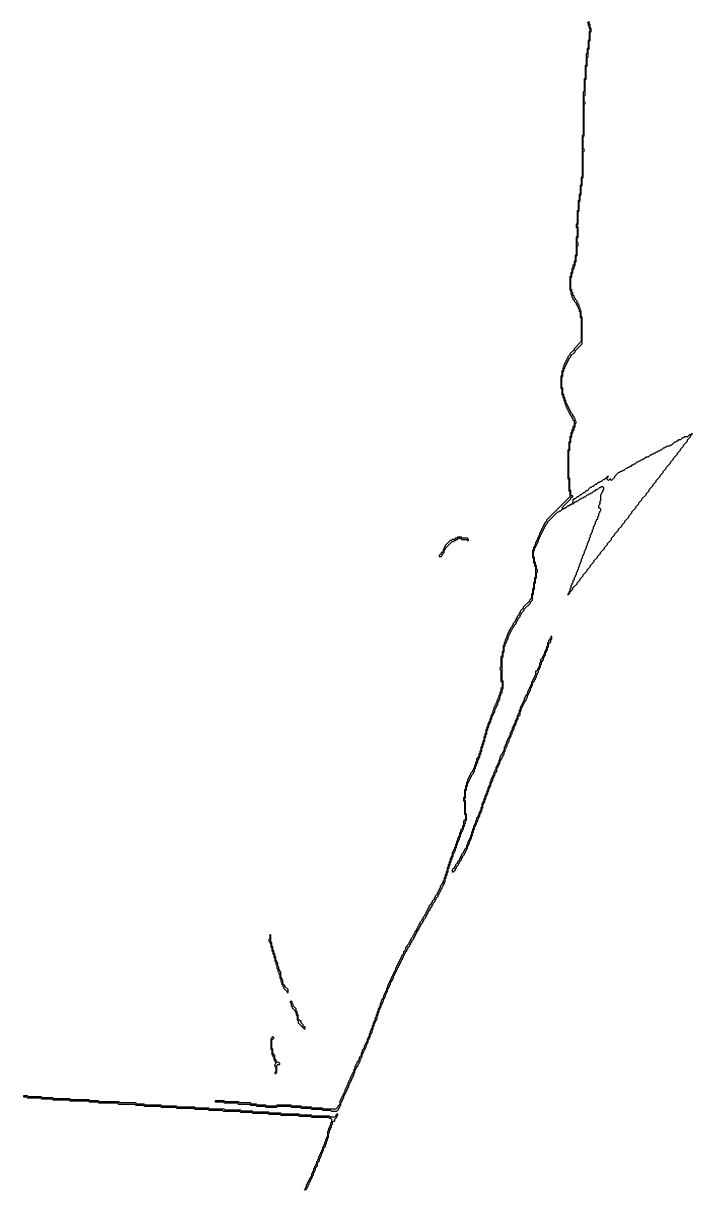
# Model space of a CAD drawing. Header units: metres. Extents: x 0 to 100, y 0 to 128.
# Drawn here: x 0 to 16.5, y 56.89 to 85.65 of the extents above; entities that cross this region are included whole.
import ezdxf

# ---------------------------------------------------------------- set-up
doc = ezdxf.new("R2010")
doc.units = ezdxf.units.M

msp = doc.modelspace()

# ---------------------------------------------------------------- linework, layer by layer
for points in [[(13.9, 85.675), (13.925, 85.65), (13.925, 85.6), (13.95, 85.575), (13.95, 85.525), (13.975, 85.5), (13.975, 85.475), (13.95, 85.45), (13.95, 85.25), (13.925, 85.225), (13.925, 85.05), (13.9, 85.025), (13.9, 84.925), (13.875, 84.9), (13.875, 84.625), (13.85, 84.6), (13.85, 84.3), (13.825, 84.275), (13.825, 83.975), (13.8, 83.95), (13.8, 82.9), (13.775, 82.875), (13.775, 81.875), (13.75, 81.85), (13.75, 81.675), (13.725, 81.65), (13.725, 81.45), (13.7, 81.425), (13.7, 81.3), (13.675, 81.275), (13.675, 81.05), (13.65, 81.025), (13.65, 80.725), (13.625, 80.7), (13.625, 80.625), (13.65, 80.6), (13.65, 80.4), (13.625, 80.375), (13.625, 79.95), (13.6, 79.925), (13.6, 79.8), (13.575, 79.775), (13.575, 79.7), (13.55, 79.675), (13.55, 79.625), (13.525, 79.6), (13.525, 79.525), (13.5, 79.5), (13.5, 79.425), (13.475, 79.4), (13.475, 79.075), (13.5, 79.05), (13.5, 78.975), (13.525, 78.95), (13.525, 78.9), (13.55, 78.875), (13.55, 78.85), (13.575, 78.825), (13.575, 78.8), (13.625, 78.75), (13.625, 78.725), (13.65, 78.7), (13.65, 78.675), (13.675, 78.65), (13.675, 78.625), (13.7, 78.6), (13.7, 78.55), (13.725, 78.525), (13.725, 78.4), (13.75, 78.375), (13.75, 77.8), (13.575, 77.625), (13.575, 77.6), (13.475, 77.5), (13.475, 77.475), (13.425, 77.425), (13.425, 77.4), (13.4, 77.375), (13.4, 77.35), (13.375, 77.325), (13.375, 77.3), (13.35, 77.275), (13.35, 77.25), (13.325, 77.225), (13.325, 77.175), (13.3, 77.15), (13.3, 77.1), (13.275, 77.075), (13.275, 76.975), (13.25, 76.95), (13.25, 76.65), (13.275, 76.625), (13.275, 76.5), (13.3, 76.475), (13.3, 76.425), (13.325, 76.4), (13.325, 76.35), (13.35, 76.325), (13.35, 76.275), (13.375, 76.25), (13.375, 76.2), (13.4, 76.175), (13.4, 76.15), (13.425, 76.125), (13.425, 76.1), (13.45, 76.075), (13.45, 76.05), (13.475, 76.025), (13.475, 76), (13.525, 75.95), (13.525, 75.925), (13.55, 75.9), (13.55, 75.875), (13.575, 75.85), (13.575, 75.725), (13.55, 75.7), (13.55, 75.65), (13.525, 75.625), (13.525, 75.575), (13.5, 75.55), (13.5, 75.475), (13.475, 75.45), (13.475, 75.35), (13.45, 75.325), (13.45, 75.15), (13.425, 75.125), (13.425, 74.425), (13.45, 74.4), (13.45, 74.125), (13.475, 74.1), (13.475, 73.975), (12.9, 73.4), (12.9, 73.375), (12.85, 73.325), (12.85, 73.3), (12.825, 73.275), (12.825, 73.25), (12.8, 73.225), (12.8, 73.2), (12.775, 73.175), (12.775, 73.15), (12.75, 73.125), (12.75, 73.1), (12.725, 73.075), (12.725, 73.025), (12.7, 73), (12.7, 72.975), (12.675, 72.95), (12.675, 72.925), (12.65, 72.9), (12.65, 72.875), (12.625, 72.85), (12.625, 72.8), (12.6, 72.775), (12.6, 72.75), (12.575, 72.725), (12.575, 72.675), (12.55, 72.65), (12.55, 72.475), (12.575, 72.45), (12.575, 72.35), (12.6, 72.325), (12.6, 72.275), (12.625, 72.25), (12.625, 72), (12.6, 71.975), (12.6, 71.875), (12.575, 71.85), (12.575, 71.725), (12.55, 71.7), (12.55, 71.6), (12.525, 71.575), (12.525, 71.475), (12.475, 71.425), (12.475, 71.4), (12.325, 71.25), (12.325, 71.225), (12.25, 71.15), (12.25, 71.125), (12.225, 71.1), (12.225, 71.075), (12.175, 71.025), (12.175, 71), (12.15, 70.975), (12.15, 70.95), (12.125, 70.925), (12.125, 70.9), (12.075, 70.85), (12.075, 70.825), (12.05, 70.8), (12.05, 70.775), (12, 70.725), (12, 70.7), (11.975, 70.675), (11.975, 70.65), (11.95, 70.625), (11.95, 70.6), (11.925, 70.575), (11.925, 70.525), (11.9, 70.5), (11.9, 70.475), (11.875, 70.45), (11.875, 70.4), (11.85, 70.375), (11.85, 70.325), (11.825, 70.3), (11.825, 70.175), (11.8, 70.15), (11.8, 70.05), (11.775, 70.025), (11.775, 69.775), (11.75, 69.75), (11.75, 69.725), (11.775, 69.7), (11.775, 69.425), (11.8, 69.4), (11.8, 69.275), (11.775, 69.25), (11.775, 69.175), (11.75, 69.15), (11.75, 69.1), (11.725, 69.075), (11.725, 69.025), (11.7, 69), (11.7, 68.975), (11.675, 68.95), (11.675, 68.9), (11.65, 68.875), (11.65, 68.85), (11.625, 68.825), (11.625, 68.8), (11.6, 68.775), (11.6, 68.725), (11.575, 68.7), (11.575, 68.65), (11.55, 68.625), (11.55, 68.6), (11.525, 68.575), (11.525, 68.525), (11.5, 68.5), (11.5, 68.45), (11.475, 68.425), (11.475, 68.4), (11.45, 68.375), (11.45, 68.325), (11.425, 68.3), (11.425, 68.25), (11.4, 68.225), (11.4, 68.15), (11.375, 68.125), (11.375, 68.075), (11.35, 68.05), (11.35, 67.975), (11.325, 67.95), (11.325, 67.9), (11.3, 67.875), (11.3, 67.825), (11.275, 67.8), (11.275, 67.725), (11.25, 67.7), (11.25, 67.65), (11.225, 67.625), (11.225, 67.575), (11.2, 67.55), (11.2, 67.525), (11.175, 67.5), (11.175, 67.45), (11.15, 67.425), (11.15, 67.375), (11.125, 67.35), (11.125, 67.3), (11.1, 67.275), (11.1, 67.25), (11.075, 67.225), (11.075, 67.2), (11.025, 67.15), (11.025, 67.125), (11, 67.1), (11, 67.075), (10.975, 67.05), (10.975, 67.025), (10.95, 67), (10.95, 66.95), (10.925, 66.925), (10.925, 66.875), (10.9, 66.85), (10.9, 66.775), (10.875, 66.75), (10.875, 66.575), (10.85, 66.55), (10.85, 66.475), (10.875, 66.45), (10.875, 66.15), (10.9, 66.125), (10.9, 66.025), (10.85, 65.975), (10.85, 65.875), (10.825, 65.85), (10.825, 65.8), (10.775, 65.75), (10.775, 65.7), (10.75, 65.675), (10.75, 65.625), (10.725, 65.6), (10.725, 65.575), (10.7, 65.55), (10.7, 65.5), (10.675, 65.475), (10.675, 65.425), (10.65, 65.4), (10.65, 65.35), (10.625, 65.325), (10.625, 65.275), (10.6, 65.25), (10.6, 65.225), (10.575, 65.2), (10.575, 65.125), (10.55, 65.1), (10.55, 65.075), (10.525, 65.05), (10.525, 65), (10.5, 64.975), (10.5, 64.925), (10.475, 64.9), (10.475, 64.85), (10.45, 64.825), (10.45, 64.75), (10.425, 64.725), (10.425, 64.675), (10.4, 64.65), (10.4, 64.6), (10.375, 64.575), (10.375, 64.525), (10.35, 64.5), (10.35, 64.475), (10.325, 64.45), (10.325, 64.425), (10.275, 64.375), (10.275, 64.325), (10.25, 64.3), (10.25, 64.275), (10.225, 64.25), (10.225, 64.225), (10.2, 64.2), (10.2, 64.175), (10.15, 64.125), (10.15, 64.1), (10.125, 64.075), (10.125, 64.05), (10.075, 64), (10.075, 63.975), (10.05, 63.95), (10.05, 63.925), (10, 63.875), (10, 63.85), (9.975, 63.825), (9.975, 63.8), (9.95, 63.775), (9.95, 63.75), (9.925, 63.725), (9.925, 63.7), (9.9, 63.675), (9.9, 63.65), (9.85, 63.6), (9.85, 63.575), (9.825, 63.55), (9.825, 63.525), (9.775, 63.475), (9.775, 63.45), (9.75, 63.425), (9.75, 63.4), (9.725, 63.375), (9.725, 63.35), (9.7, 63.325), (9.7, 63.3), (9.65, 63.25), (9.65, 63.225), (9.625, 63.2), (9.625, 63.175), (9.6, 63.15), (9.6, 63.125), (9.55, 63.075), (9.55, 63.05), (9.525, 63.025), (9.525, 63), (9.5, 62.975), (9.5, 62.95), (9.45, 62.9), (9.45, 62.875), (9.425, 62.85), (9.425, 62.8), (9.375, 62.75), (9.375, 62.7), (9.325, 62.65), (9.325, 62.625), (9.3, 62.6), (9.3, 62.575), (9.275, 62.55), (9.275, 62.525), (9.25, 62.5), (9.25, 62.475), (9.225, 62.45), (9.225, 62.425), (9.2, 62.4), (9.2, 62.375), (9.175, 62.35), (9.175, 62.3), (9.15, 62.275), (9.15, 62.25), (9.125, 62.225), (9.125, 62.2), (9.1, 62.175), (9.1, 62.15), (9.075, 62.125), (9.075, 62.1), (9.05, 62.075), (9.05, 62.05), (9.025, 62.025), (9.025, 62), (9, 61.975), (9, 61.95), (8.975, 61.925), (8.975, 61.875), (8.95, 61.85), (8.95, 61.8), (8.925, 61.775), (8.925, 61.75), (8.9, 61.725), (8.9, 61.7), (8.875, 61.675), (8.875, 61.625), (8.85, 61.6), (8.85, 61.575), (8.825, 61.55), (8.825, 61.5), (8.8, 61.475), (8.8, 61.425), (8.775, 61.4), (8.775, 61.375), (8.75, 61.35), (8.75, 61.3), (8.725, 61.275), (8.725, 61.225), (8.7, 61.2), (8.7, 61.15), (8.675, 61.125), (8.675, 61.075), (8.65, 61.05), (8.65, 61.025), (8.625, 61), (8.625, 60.95), (8.6, 60.925), (8.6, 60.875), (8.575, 60.85), (8.575, 60.825), (8.55, 60.8), (8.55, 60.75), (8.525, 60.725), (8.525, 60.675), (8.5, 60.65), (8.5, 60.625), (8.475, 60.6), (8.475, 60.55), (8.45, 60.525), (8.45, 60.5), (8.425, 60.475), (8.425, 60.45), (8.4, 60.425), (8.4, 60.375), (8.35, 60.325), (8.35, 60.275), (8.325, 60.25), (8.325, 60.2), (8.275, 60.15), (8.275, 60.1), (8.25, 60.075), (8.25, 60.05), (8.225, 60.025), (8.225, 60), (8.2, 59.975), (8.2, 59.95), (8.175, 59.925), (8.175, 59.875), (8.15, 59.85), (8.15, 59.8), (8.125, 59.775), (8.125, 59.75), (8.1, 59.725), (8.1, 59.7), (8.075, 59.675), (8.075, 59.65), (8.05, 59.625), (8.05, 59.6), (8.025, 59.575), (8.025, 59.55), (8, 59.525), (8, 59.475), (7.975, 59.45), (7.975, 59.425), (7.95, 59.4), (7.95, 59.375), (7.925, 59.35), (7.925, 59.3), (7.9, 59.275), (7.9, 59.25), (7.875, 59.225), (7.875, 59.2), (7.85, 59.175), (7.85, 59.15), (7.825, 59.125), (7.825, 59.1), (7.8, 59.075), (7.8, 59), (7.75, 58.95), (7.75, 58.925), (7.7, 58.875), (7.4, 58.875), (7.375, 58.9), (7.125, 58.9), (7.1, 58.925), (6.875, 58.925), (6.85, 58.95), (6.625, 58.95), (6.6, 58.975), (6.25, 58.975), (6.225, 58.95), (6, 58.95), (5.975, 58.975), (5.775, 58.975), (5.75, 59), (5.625, 59), (5.6, 59.025), (5.325, 59.025), (5.3, 59.05), (4.975, 59.05), (4.95, 59.075), (4.725, 59.075), (4.725, 59.05), (4.925, 59.05), (4.95, 59.025), (5.275, 59.025), (5.3, 59), (5.575, 59), (5.6, 58.975), (5.725, 58.975), (5.75, 58.95), (5.95, 58.95), (5.975, 58.925), (6.25, 58.925), (6.275, 58.95), (6.575, 58.95), (6.6, 58.925), (6.825, 58.925), (6.85, 58.9), (7.075, 58.9), (7.1, 58.875), (7.35, 58.875), (7.375, 58.85), (7.575, 58.85), (7.6, 58.825), (7.725, 58.825), (7.775, 58.875), (7.775, 58.9), (7.8, 58.925), (7.8, 58.95), (7.825, 58.975), (7.825, 59.025), (7.85, 59.05), (7.85, 59.075), (7.875, 59.1), (7.875, 59.125), (7.9, 59.15), (7.9, 59.2), (7.925, 59.225), (7.925, 59.25), (7.95, 59.275), (7.95, 59.3), (7.975, 59.325), (7.975, 59.35), (8, 59.375), (8, 59.4), (8.025, 59.425), (8.025, 59.475), (8.05, 59.5), (8.05, 59.525), (8.075, 59.55), (8.075, 59.575), (8.1, 59.6), (8.1, 59.625), (8.125, 59.65), (8.125, 59.675), (8.15, 59.7), (8.15, 59.75), (8.175, 59.775), (8.175, 59.825), (8.2, 59.85), (8.2, 59.875), (8.225, 59.9), (8.225, 59.925), (8.25, 59.95), (8.25, 59.975), (8.275, 60), (8.275, 60.025), (8.3, 60.05), (8.3, 60.1), (8.325, 60.125), (8.325, 60.15), (8.35, 60.175), (8.35, 60.225), (8.375, 60.25), (8.375, 60.275), (8.4, 60.3), (8.4, 60.325), (8.425, 60.35), (8.425, 60.375), (8.45, 60.4), (8.45, 60.45), (8.475, 60.475), (8.475, 60.5), (8.5, 60.525), (8.5, 60.575), (8.525, 60.6), (8.525, 60.625), (8.55, 60.65), (8.55, 60.7), (8.575, 60.725), (8.575, 60.75), (8.6, 60.775), (8.6, 60.825), (8.625, 60.85), (8.625, 60.9), (8.65, 60.925), (8.65, 60.975), (8.675, 61), (8.675, 61.025), (8.7, 61.05), (8.7, 61.075), (8.725, 61.1), (8.725, 61.175), (8.75, 61.2), (8.75, 61.25), (8.775, 61.275), (8.775, 61.325), (8.8, 61.35), (8.8, 61.375), (8.825, 61.4), (8.825, 61.45), (8.85, 61.475), (8.85, 61.5), (8.875, 61.525), (8.875, 61.575), (8.9, 61.6), (8.9, 61.625), (8.925, 61.65), (8.925, 61.7), (8.95, 61.725), (8.95, 61.75), (8.975, 61.775), (8.975, 61.825), (9, 61.85), (9, 61.875), (9.025, 61.9), (9.025, 61.925), (9.05, 61.95), (9.05, 62), (9.1, 62.05), (9.1, 62.075), (9.125, 62.1), (9.125, 62.15), (9.15, 62.175), (9.15, 62.2), (9.175, 62.225), (9.175, 62.25), (9.2, 62.275), (9.2, 62.3), (9.225, 62.325), (9.225, 62.35), (9.25, 62.375), (9.25, 62.4), (9.275, 62.425), (9.275, 62.45), (9.3, 62.475), (9.3, 62.5), (9.325, 62.525), (9.325, 62.55), (9.35, 62.575), (9.35, 62.6), (9.375, 62.625), (9.375, 62.65), (9.4, 62.675), (9.4, 62.7), (9.425, 62.725), (9.425, 62.75), (9.45, 62.775), (9.45, 62.8), (9.475, 62.825), (9.475, 62.85), (9.525, 62.9), (9.525, 62.925), (9.55, 62.95), (9.55, 62.975), (9.575, 63), (9.575, 63.025), (9.625, 63.075), (9.625, 63.1), (9.65, 63.125), (9.65, 63.15), (9.675, 63.175), (9.675, 63.2), (9.7, 63.225), (9.7, 63.25), (9.75, 63.3), (9.75, 63.325), (9.775, 63.35), (9.775, 63.375), (9.8, 63.4), (9.8, 63.425), (9.85, 63.475), (9.85, 63.5), (9.875, 63.525), (9.875, 63.55), (9.925, 63.6), (9.925, 63.625), (9.95, 63.65), (9.95, 63.675), (9.975, 63.7), (9.975, 63.725), (10, 63.75), (10, 63.775), (10.025, 63.8), (10.025, 63.825), (10.075, 63.875), (10.075, 63.9), (10.1, 63.925), (10.1, 63.95), (10.15, 64), (10.15, 64.025), (10.175, 64.05), (10.175, 64.075), (10.225, 64.125), (10.225, 64.15), (10.25, 64.175), (10.25, 64.2), (10.275, 64.225), (10.275, 64.25), (10.3, 64.275), (10.3, 64.3), (10.325, 64.325), (10.325, 64.35), (10.35, 64.375), (10.35, 64.4), (10.375, 64.425), (10.375, 64.45), (10.4, 64.475), (10.4, 64.55), (10.425, 64.575), (10.425, 64.625), (10.45, 64.65), (10.45, 64.7), (10.475, 64.725), (10.475, 64.8), (10.5, 64.825), (10.5, 64.875), (10.525, 64.9), (10.525, 64.95), (10.55, 64.975), (10.55, 65.025), (10.575, 65.05), (10.575, 65.075), (10.6, 65.1), (10.6, 65.175), (10.625, 65.2), (10.625, 65.225), (10.65, 65.25), (10.65, 65.3), (10.675, 65.325), (10.675, 65.375), (10.7, 65.4), (10.7, 65.45), (10.725, 65.475), (10.725, 65.5), (10.75, 65.525), (10.75, 65.575), (10.775, 65.6), (10.775, 65.65), (10.8, 65.675), (10.8, 65.7), (10.825, 65.725), (10.825, 65.75), (10.85, 65.775), (10.85, 65.825), (10.875, 65.85), (10.875, 65.9), (10.9, 65.925), (10.9, 65.975), (10.925, 66), (10.925, 66.15), (10.9, 66.175), (10.9, 66.475), (10.875, 66.5), (10.875, 66.525), (10.9, 66.55), (10.9, 66.725), (10.925, 66.75), (10.925, 66.825), (10.95, 66.85), (10.95, 66.9), (10.975, 66.925), (10.975, 66.95), (11, 66.975), (11, 67), (11.025, 67.025), (11.025, 67.05), (11.05, 67.075), (11.05, 67.1), (11.1, 67.15), (11.1, 67.175), (11.125, 67.2), (11.125, 67.25), (11.15, 67.275), (11.15, 67.325), (11.175, 67.35), (11.175, 67.4), (11.2, 67.425), (11.2, 67.475), (11.225, 67.5), (11.225, 67.525), (11.25, 67.55), (11.25, 67.6), (11.275, 67.625), (11.275, 67.675), (11.3, 67.7), (11.3, 67.775), (11.325, 67.8), (11.325, 67.85), (11.35, 67.875), (11.35, 67.925), (11.375, 67.95), (11.375, 68.025), (11.4, 68.05), (11.4, 68.1), (11.425, 68.125), (11.425, 68.2), (11.45, 68.225), (11.45, 68.275), (11.475, 68.3), (11.475, 68.35), (11.5, 68.375), (11.5, 68.4), (11.525, 68.425), (11.525, 68.475), (11.55, 68.5), (11.55, 68.55), (11.575, 68.575), (11.575, 68.6), (11.6, 68.625), (11.6, 68.65), (11.625, 68.675), (11.625, 68.725), (11.65, 68.75), (11.65, 68.775), (11.675, 68.8), (11.675, 68.825), (11.7, 68.85), (11.7, 68.9), (11.725, 68.925), (11.725, 68.95), (11.75, 68.975), (11.75, 69.05), (11.775, 69.075), (11.775, 69.125), (11.8, 69.15), (11.8, 69.225), (11.825, 69.25), (11.825, 69.425), (11.8, 69.45), (11.8, 70), (11.825, 70.025), (11.825, 70.125), (11.85, 70.15), (11.85, 70.275), (11.875, 70.3), (11.875, 70.35), (11.9, 70.375), (11.9, 70.4), (11.925, 70.425), (11.925, 70.45), (11.95, 70.475), (11.95, 70.525), (11.975, 70.55), (11.975, 70.575), (12, 70.6), (12, 70.625), (12.025, 70.65), (12.025, 70.675), (12.05, 70.7), (12.05, 70.725), (12.1, 70.775), (12.1, 70.8), (12.15, 70.85), (12.15, 70.875), (12.175, 70.9), (12.175, 70.925), (12.2, 70.95), (12.2, 70.975), (12.25, 71.025), (12.25, 71.05), (12.275, 71.075), (12.275, 71.1), (12.35, 71.175), (12.35, 71.2), (12.5, 71.35), (12.5, 71.375), (12.55, 71.425), (12.55, 71.55), (12.575, 71.575), (12.575, 71.675), (12.6, 71.7), (12.6, 71.825), (12.625, 71.85), (12.625, 71.95), (12.65, 71.975), (12.65, 72.1), (12.675, 72.125), (12.675, 72.175), (12.65, 72.2), (12.65, 72.275), (12.625, 72.3), (12.625, 72.35), (12.6, 72.375), (12.6, 72.475), (12.575, 72.5), (12.575, 72.625), (12.6, 72.65), (12.6, 72.7), (12.625, 72.725), (12.625, 72.75), (12.65, 72.775), (12.65, 72.8), (12.675, 72.825), (12.675, 72.85), (12.7, 72.875), (12.7, 72.925), (12.725, 72.95), (12.725, 72.975), (12.75, 73), (12.75, 73.025), (12.775, 73.05), (12.775, 73.075), (12.8, 73.1), (12.8, 73.125), (12.825, 73.15), (12.825, 73.175), (12.85, 73.2), (12.85, 73.225), (12.875, 73.25), (12.875, 73.275), (12.925, 73.325), (12.925, 73.35), (13.175, 73.6), (13.2, 73.6), (13.225, 73.625), (13.25, 73.625), (13.3, 73.675), (13.325, 73.675), (13.35, 73.7), (13.375, 73.7), (13.425, 73.75), (13.45, 73.75), (13.475, 73.775), (13.5, 73.775), (13.525, 73.8), (13.55, 73.8), (13.6, 73.85), (13.625, 73.85), (13.65, 73.875), (13.675, 73.875), (13.725, 73.925), (13.75, 73.925), (13.775, 73.95), (13.8, 73.95), (13.825, 73.975), (13.85, 73.975), (13.9, 74.025), (13.925, 74.025), (13.95, 74.05), (13.975, 74.05), (14, 74.075), (14.025, 74.075), (14.075, 74.125), (14.1, 74.125), (14.125, 74.15), (14.15, 74.15), (14.2, 74.2), (14.225, 74.2), (14.25, 74.225), (14.275, 74.225), (14.3, 74.2), (14.3, 74.15), (14.275, 74.125), (14.275, 74.1), (14.25, 74.075), (14.25, 74.05), (14.225, 74.025), (14.225, 73.875), (14.2, 73.85), (14.225, 73.825), (14.2, 73.8), (14.2, 73.775), (14.175, 73.75), (14.175, 73.7), (14.2, 73.7), (14.225, 73.675), (14.225, 73.625), (14.2, 73.6), (14.2, 73.575), (14.175, 73.55), (14.175, 73.5), (14.15, 73.475), (14.15, 73.425), (14.125, 73.4), (14.125, 73.375), (14.1, 73.35), (14.1, 73.3), (14.075, 73.275), (14.075, 73.25), (14.05, 73.225), (14.05, 73.175), (14.025, 73.15), (14.025, 73.1), (14, 73.075), (14, 73.05), (13.975, 73.025), (13.975, 72.975), (13.95, 72.95), (13.95, 72.9), (13.925, 72.875), (13.925, 72.85), (13.9, 72.825), (13.9, 72.775), (13.875, 72.75), (13.875, 72.7), (13.85, 72.675), (13.85, 72.65), (13.825, 72.625), (13.825, 72.575), (13.8, 72.55), (13.8, 72.525), (13.775, 72.5), (13.775, 72.45), (13.75, 72.425), (13.75, 72.375), (13.725, 72.35), (13.725, 72.325), (13.7, 72.3), (13.7, 72.25), (13.675, 72.225), (13.675, 72.175), (13.65, 72.15), (13.65, 72.125), (13.625, 72.1), (13.625, 72.05), (13.6, 72.025), (13.6, 72), (13.575, 71.975), (13.575, 71.925), (13.55, 71.9), (13.55, 71.85), (13.525, 71.825), (13.525, 71.8), (13.5, 71.775), (13.5, 71.725), (13.475, 71.7), (13.475, 71.65), (13.45, 71.625), (13.45, 71.6), (13.425, 71.575), (13.425, 71.55), (13.475, 71.6), (13.475, 71.625), (13.55, 71.7), (13.55, 71.725), (13.65, 71.825), (13.65, 71.85), (13.725, 71.925), (13.725, 71.95), (13.8, 72.025), (13.8, 72.05), (13.9, 72.15), (13.9, 72.175), (13.975, 72.25), (13.975, 72.275), (14.075, 72.375), (14.075, 72.4), (14.15, 72.475), (14.15, 72.5), (14.225, 72.575), (14.225, 72.6), (14.325, 72.7), (14.325, 72.725), (14.4, 72.8), (14.4, 72.825), (14.5, 72.925), (14.5, 72.95), (14.575, 73.025), (14.575, 73.05), (14.675, 73.15), (14.675, 73.175), (14.75, 73.25), (14.75, 73.275), (14.825, 73.35), (14.825, 73.375), (14.925, 73.475), (14.925, 73.5), (15, 73.575), (15, 73.6), (15.1, 73.7), (15.1, 73.725), (15.175, 73.8), (15.175, 73.825), (15.25, 73.9), (15.25, 73.925), (15.35, 74.025), (15.35, 74.05), (15.425, 74.125), (15.425, 74.15), (15.525, 74.25), (15.525, 74.275), (15.6, 74.35), (15.6, 74.375), (15.7, 74.475), (15.7, 74.5), (15.775, 74.575), (15.775, 74.6), (15.85, 74.675), (15.85, 74.7), (15.95, 74.8), (15.95, 74.825), (16.025, 74.9), (16.025, 74.925), (16.125, 75.025), (16.125, 75.05), (16.2, 75.125), (16.2, 75.15), (16.275, 75.225), (16.275, 75.25), (16.375, 75.35), (16.375, 75.375), (16.45, 75.45), (16.45, 75.475), (16.5, 75.525), (16.475, 75.525), (16.45, 75.5), (16.425, 75.5), (16.375, 75.45), (16.3, 75.45), (16.275, 75.425), (16.25, 75.425), (16.2, 75.375), (16.15, 75.375), (16.125, 75.35), (16.1, 75.35), (16.075, 75.325), (16.05, 75.325), (15.975, 75.25), (15.95, 75.25), (15.925, 75.225), (15.875, 75.225), (15.85, 75.2), (15.825, 75.2), (15.8, 75.175), (15.775, 75.175), (15.725, 75.125), (15.7, 75.125), (15.675, 75.1), (15.65, 75.1), (15.625, 75.075), (15.6, 75.075), (15.575, 75.05), (15.55, 75.05), (15.525, 75.025), (15.5, 75.025), (15.475, 75), (15.45, 75), (15.4, 74.95), (15.35, 74.95), (15.3, 74.9), (15.275, 74.9), (15.25, 74.875), (15.225, 74.875), (15.2, 74.85), (15.175, 74.85), (15.15, 74.825), (15.125, 74.825), (15.075, 74.775), (15.05, 74.775), (15.025, 74.75), (15, 74.75), (14.975, 74.725), (14.95, 74.725), (14.925, 74.7), (14.9, 74.7), (14.875, 74.675), (14.85, 74.675), (14.8, 74.625), (14.775, 74.625), (14.75, 74.6), (14.725, 74.6), (14.7, 74.575), (14.675, 74.575), (14.575, 74.475), (14.575, 74.45), (14.5, 74.375), (14.475, 74.4), (14.475, 74.425), (14.425, 74.375), (14.375, 74.425), (14.425, 74.475), (14.4, 74.475), (14.325, 74.4), (14.3, 74.4), (14.25, 74.35), (14.225, 74.35), (14.2, 74.325), (14.175, 74.325), (14.125, 74.275), (14.1, 74.275), (14.05, 74.225), (14.025, 74.225), (14, 74.2), (13.975, 74.2), (13.9, 74.125), (13.875, 74.125), (13.825, 74.075), (13.8, 74.075), (13.75, 74.025), (13.725, 74.025), (13.675, 73.975), (13.65, 73.975), (13.6, 73.925), (13.575, 73.925), (13.55, 73.9), (13.55, 73.825), (13.5, 73.775), (13.475, 73.775), (13.45, 73.75), (13.425, 73.75), (13.375, 73.7), (13.35, 73.7), (13.325, 73.675), (13.3, 73.675), (13.275, 73.7), (13.5, 73.925), (13.5, 73.95), (13.525, 73.975), (13.55, 73.975), (13.55, 74), (13.525, 74), (13.5, 74.025), (13.5, 74.125), (13.475, 74.15), (13.475, 74.425), (13.45, 74.45), (13.45, 75.1), (13.475, 75.125), (13.475, 75.3), (13.5, 75.325), (13.5, 75.425), (13.525, 75.45), (13.525, 75.525), (13.55, 75.55), (13.55, 75.6), (13.575, 75.625), (13.575, 75.675), (13.6, 75.7), (13.6, 75.775), (13.625, 75.8), (13.625, 75.825), (13.6, 75.85), (13.6, 75.9), (13.575, 75.925), (13.575, 75.95), (13.55, 75.975), (13.55, 76), (13.5, 76.05), (13.5, 76.075), (13.475, 76.1), (13.475, 76.125), (13.45, 76.15), (13.45, 76.175), (13.425, 76.2), (13.425, 76.225), (13.4, 76.25), (13.4, 76.275), (13.375, 76.3), (13.375, 76.35), (13.35, 76.375), (13.35, 76.425), (13.325, 76.45), (13.325, 76.5), (13.3, 76.525), (13.3, 76.65), (13.275, 76.675), (13.275, 76.925), (13.3, 76.95), (13.3, 77.05), (13.325, 77.075), (13.325, 77.125), (13.35, 77.15), (13.35, 77.175), (13.375, 77.2), (13.375, 77.225), (13.4, 77.25), (13.4, 77.275), (13.425, 77.3), (13.425, 77.325), (13.45, 77.35), (13.45, 77.375), (13.5, 77.425), (13.5, 77.45), (13.6, 77.55), (13.6, 77.575), (13.775, 77.75), (13.775, 78.4), (13.75, 78.425), (13.75, 78.55), (13.725, 78.575), (13.725, 78.625), (13.7, 78.65), (13.7, 78.7), (13.675, 78.725), (13.675, 78.75), (13.65, 78.775), (13.65, 78.8), (13.6, 78.85), (13.6, 78.875), (13.575, 78.9), (13.575, 78.925), (13.55, 78.95), (13.55, 79), (13.525, 79.025), (13.525, 79.075), (13.5, 79.1), (13.5, 79.375), (13.525, 79.4), (13.525, 79.475), (13.55, 79.5), (13.55, 79.575), (13.575, 79.6), (13.575, 79.65), (13.6, 79.675), (13.6, 79.75), (13.625, 79.775), (13.625, 79.9), (13.65, 79.925), (13.65, 80.15), (13.675, 80.175), (13.675, 80.225), (13.65, 80.25), (13.65, 80.35), (13.675, 80.375), (13.675, 80.625), (13.65, 80.65), (13.65, 80.675), (13.675, 80.7), (13.675, 81), (13.7, 81.025), (13.7, 81.25), (13.725, 81.275), (13.725, 81.4), (13.75, 81.425), (13.75, 81.625), (13.775, 81.65), (13.775, 81.825), (13.8, 81.85), (13.8, 82.475), (13.825, 82.5), (13.825, 82.55), (13.8, 82.575), (13.8, 82.85), (13.825, 82.875), (13.825, 83.65), (13.85, 83.675), (13.85, 83.7), (13.825, 83.725), (13.825, 83.85), (13.85, 83.875), (13.85, 84.25), (13.875, 84.275), (13.875, 84.575), (13.9, 84.6), (13.9, 84.8), (13.925, 84.825), (13.925, 85), (13.95, 85.025), (13.95, 85.2), (13.975, 85.225), (13.975, 85.425), (14, 85.45), (14, 85.525), (13.975, 85.55), (13.975, 85.625), (13.95, 85.65), (13.95, 85.7)], [(6.975, 56.875), (6.975, 56.9), (7, 56.925), (7, 56.95), (7.025, 56.975), (7.025, 57), (7.05, 57.025), (7.05, 57.075), (7.075, 57.1), (7.075, 57.125), (7.1, 57.15), (7.1, 57.175), (7.125, 57.2), (7.125, 57.225), (7.15, 57.25), (7.15, 57.3), (7.175, 57.325), (7.175, 57.35), (7.2, 57.375), (7.2, 57.425), (7.25, 57.475), (7.25, 57.55), (7.3, 57.6), (7.3, 57.65), (7.325, 57.675), (7.325, 57.7), (7.35, 57.725), (7.35, 57.775), (7.375, 57.8), (7.375, 57.825), (7.4, 57.85), (7.4, 57.9), (7.45, 57.95), (7.45, 58), (7.475, 58.025), (7.475, 58.075), (7.5, 58.1), (7.5, 58.15), (7.525, 58.175), (7.525, 58.275), (7.55, 58.3), (7.55, 58.35), (7.575, 58.375), (7.575, 58.4), (7.6, 58.425), (7.6, 58.475), (7.625, 58.5), (7.625, 58.55), (7.65, 58.575), (7.675, 58.575), (7.675, 58.625), (7.725, 58.675), (7.725, 58.7), (7.75, 58.725), (7.75, 58.75), (7.725, 58.75), (7.7, 58.725), (7.7, 58.7), (7.675, 58.675), (7.575, 58.675), (7.55, 58.7), (7.125, 58.7), (7.1, 58.725), (6.825, 58.725), (6.8, 58.75), (6.375, 58.75), (6.35, 58.775), (6.075, 58.775), (6.05, 58.8), (5.675, 58.8), (5.65, 58.825), (5.375, 58.825), (5.35, 58.85), (4.975, 58.85), (4.95, 58.875), (4.6, 58.875), (4.575, 58.9), (4.25, 58.9), (4.225, 58.925), (3.8, 58.925), (3.775, 58.95), (3.425, 58.95), (3.4, 58.975), (3, 58.975), (2.975, 59), (2.8, 59), (2.775, 59.025), (2.375, 59.025), (2.35, 59.05), (1.875, 59.05), (1.85, 59.075), (1.65, 59.075), (1.625, 59.1), (1.175, 59.1), (1.15, 59.125), (0.75, 59.125), (0.725, 59.15), (0.475, 59.15), (0.45, 59.175), (0.125, 59.175), (0.1, 59.2), (0, 59.2), (0, 59.175), (0.075, 59.175), (0.1, 59.15), (0.425, 59.15), (0.45, 59.125), (0.7, 59.125), (0.725, 59.1), (1.125, 59.1), (1.15, 59.075), (1.6, 59.075), (1.625, 59.05), (1.825, 59.05), (1.85, 59.025), (2.325, 59.025), (2.35, 59), (2.75, 59), (2.775, 58.975), (2.95, 58.975), (2.975, 58.95), (3.375, 58.95), (3.4, 58.925), (3.75, 58.925), (3.775, 58.9), (4.2, 58.9), (4.225, 58.875), (4.55, 58.875), (4.575, 58.85), (4.9, 58.85), (4.925, 58.825), (5.325, 58.825), (5.35, 58.8), (5.625, 58.8), (5.65, 58.775), (6.025, 58.775), (6.05, 58.75), (6.325, 58.75), (6.35, 58.725), (6.775, 58.725), (6.8, 58.7), (7.075, 58.7), (7.1, 58.675), (7.525, 58.675), (7.55, 58.65), (7.575, 58.65), (7.6, 58.625), (7.6, 58.55), (7.575, 58.525), (7.575, 58.475), (7.55, 58.45), (7.55, 58.425), (7.525, 58.4), (7.525, 58.35), (7.5, 58.325), (7.5, 58.2), (7.475, 58.175), (7.475, 58.15), (7.45, 58.125), (7.45, 58.075), (7.425, 58.05), (7.425, 58), (7.4, 57.975), (7.4, 57.95), (7.375, 57.925), (7.375, 57.875), (7.35, 57.85), (7.35, 57.825), (7.325, 57.8), (7.325, 57.775), (7.3, 57.75), (7.3, 57.725), (7.275, 57.7), (7.275, 57.65), (7.25, 57.625), (7.25, 57.6), (7.225, 57.575), (7.225, 57.525), (7.2, 57.5), (7.2, 57.475), (7.175, 57.45), (7.175, 57.425), (7.15, 57.4), (7.15, 57.35), (7.125, 57.325), (7.125, 57.3), (7.1, 57.275), (7.1, 57.225), (7.075, 57.2), (7.075, 57.175), (7.05, 57.15), (7.05, 57.125), (7.025, 57.1), (7.025, 57.075), (7, 57.05), (7, 57.025), (6.975, 57), (6.975, 56.95), (6.95, 56.925), (6.95, 56.9), (6.925, 56.875)]]:
    msp.add_lwpolyline(points)
for points in [[(10.7, 72.975), (10.675, 72.95), (10.65, 72.95), (10.625, 72.925), (10.575, 72.925), (10.55, 72.9), (10.525, 72.9), (10.4, 72.775), (10.4, 72.75), (10.375, 72.725), (10.375, 72.7), (10.35, 72.675), (10.35, 72.625), (10.325, 72.6), (10.3, 72.6), (10.3, 72.575), (10.25, 72.525), (10.25, 72.5), (10.3, 72.5), (10.325, 72.525), (10.325, 72.55), (10.375, 72.6), (10.375, 72.65), (10.4, 72.675), (10.4, 72.7), (10.575, 72.875), (10.6, 72.875), (10.625, 72.9), (10.65, 72.9), (10.675, 72.925), (10.7, 72.925), (10.725, 72.95), (10.775, 72.95), (10.8, 72.925), (10.925, 72.925), (10.95, 72.9), (10.975, 72.9), (10.975, 72.925), (10.95, 72.95), (10.825, 72.95), (10.8, 72.975)], [(13, 70.525), (13, 70.5), (12.975, 70.475), (12.975, 70.45), (12.95, 70.425), (12.95, 70.4), (12.925, 70.375), (12.925, 70.3), (12.9, 70.275), (12.9, 70.225), (12.875, 70.2), (12.875, 70.175), (12.85, 70.15), (12.85, 70.1), (12.825, 70.075), (12.825, 70.05), (12.8, 70.025), (12.8, 70), (12.75, 69.95), (12.75, 69.9), (12.725, 69.875), (12.725, 69.8), (12.7, 69.775), (12.7, 69.75), (12.675, 69.725), (12.675, 69.7), (12.65, 69.675), (12.625, 69.675), (12.625, 69.575), (12.6, 69.55), (12.6, 69.525), (12.575, 69.5), (12.575, 69.475), (12.55, 69.45), (12.55, 69.425), (12.525, 69.4), (12.525, 69.35), (12.5, 69.325), (12.5, 69.3), (12.475, 69.275), (12.475, 69.25), (12.45, 69.225), (12.45, 69.2), (12.425, 69.175), (12.425, 69.125), (12.4, 69.1), (12.4, 69.075), (12.375, 69.05), (12.375, 69.025), (12.35, 69), (12.35, 68.95), (12.325, 68.925), (12.325, 68.9), (12.3, 68.875), (12.3, 68.85), (12.275, 68.825), (12.275, 68.8), (12.25, 68.775), (12.25, 68.725), (12.225, 68.7), (12.225, 68.65), (12.2, 68.625), (12.2, 68.6), (12.175, 68.575), (12.175, 68.525), (12.15, 68.5), (12.15, 68.475), (12.125, 68.45), (12.125, 68.4), (12.1, 68.375), (12.1, 68.35), (12.075, 68.325), (12.075, 68.3), (12.05, 68.275), (12.05, 68.225), (12.025, 68.2), (12.025, 68.175), (12, 68.15), (12, 68.1), (11.975, 68.075), (11.975, 68.05), (11.95, 68.025), (11.95, 68), (11.925, 67.975), (11.925, 67.95), (11.9, 67.925), (11.9, 67.875), (11.875, 67.85), (11.875, 67.825), (11.85, 67.8), (11.85, 67.725), (11.825, 67.7), (11.825, 67.675), (11.8, 67.65), (11.8, 67.625), (11.775, 67.6), (11.775, 67.575), (11.75, 67.55), (11.75, 67.5), (11.725, 67.475), (11.725, 67.425), (11.7, 67.4), (11.7, 67.375), (11.675, 67.35), (11.675, 67.325), (11.65, 67.3), (11.65, 67.25), (11.625, 67.225), (11.625, 67.2), (11.6, 67.175), (11.6, 67.125), (11.575, 67.1), (11.575, 67.075), (11.55, 67.05), (11.55, 67.025), (11.525, 67), (11.525, 66.95), (11.5, 66.925), (11.5, 66.875), (11.475, 66.85), (11.475, 66.825), (11.45, 66.8), (11.45, 66.75), (11.425, 66.725), (11.425, 66.675), (11.4, 66.65), (11.4, 66.625), (11.375, 66.6), (11.375, 66.55), (11.35, 66.525), (11.35, 66.475), (11.325, 66.45), (11.325, 66.425), (11.3, 66.4), (11.3, 66.325), (11.275, 66.3), (11.275, 66.25), (11.25, 66.225), (11.25, 66.2), (11.225, 66.175), (11.225, 66.125), (11.2, 66.1), (11.2, 66.075), (11.175, 66.05), (11.175, 66), (11.15, 65.975), (11.15, 65.925), (11.125, 65.9), (11.125, 65.875), (11.1, 65.85), (11.1, 65.8), (11.075, 65.775), (11.075, 65.725), (11.05, 65.7), (11.05, 65.65), (11.025, 65.625), (11.025, 65.575), (11, 65.55), (11, 65.525), (10.975, 65.5), (10.975, 65.475), (10.95, 65.45), (10.95, 65.4), (10.925, 65.375), (10.925, 65.325), (10.875, 65.275), (10.875, 65.25), (10.85, 65.225), (10.85, 65.2), (10.8, 65.15), (10.8, 65.125), (10.775, 65.1), (10.775, 65.075), (10.75, 65.05), (10.75, 65.025), (10.7, 64.975), (10.7, 64.95), (10.65, 64.9), (10.65, 64.875), (10.625, 64.85), (10.625, 64.825), (10.575, 64.775), (10.575, 64.725), (10.6, 64.725), (10.65, 64.775), (10.65, 64.8), (10.675, 64.825), (10.675, 64.85), (10.725, 64.9), (10.725, 64.925), (10.75, 64.95), (10.75, 64.975), (10.8, 65.025), (10.8, 65.05), (10.825, 65.075), (10.825, 65.1), (10.875, 65.15), (10.875, 65.175), (10.9, 65.2), (10.9, 65.225), (10.925, 65.25), (10.925, 65.275), (10.95, 65.3), (10.95, 65.35), (10.975, 65.375), (10.975, 65.4), (11, 65.425), (11, 65.475), (11.025, 65.5), (11.025, 65.525), (11.05, 65.55), (11.05, 65.6), (11.075, 65.625), (11.075, 65.675), (11.1, 65.7), (11.1, 65.75), (11.125, 65.775), (11.125, 65.825), (11.15, 65.85), (11.15, 65.875), (11.175, 65.9), (11.175, 65.95), (11.2, 65.975), (11.2, 66.025), (11.225, 66.05), (11.225, 66.075), (11.25, 66.1), (11.25, 66.15), (11.275, 66.175), (11.275, 66.2), (11.3, 66.225), (11.3, 66.275), (11.325, 66.3), (11.325, 66.375), (11.35, 66.4), (11.35, 66.425), (11.375, 66.45), (11.375, 66.5), (11.4, 66.525), (11.4, 66.575), (11.425, 66.6), (11.425, 66.625), (11.45, 66.65), (11.45, 66.7), (11.475, 66.725), (11.475, 66.775), (11.5, 66.8), (11.5, 66.825), (11.525, 66.85), (11.525, 66.9), (11.55, 66.925), (11.55, 66.95), (11.575, 66.975), (11.575, 67.025), (11.6, 67.05), (11.6, 67.075), (11.625, 67.1), (11.625, 67.15), (11.675, 67.2), (11.675, 67.275), (11.7, 67.3), (11.7, 67.325), (11.725, 67.35), (11.725, 67.375), (11.75, 67.4), (11.75, 67.45), (11.775, 67.475), (11.775, 67.5), (11.8, 67.525), (11.8, 67.55), (11.825, 67.575), (11.825, 67.6), (11.85, 67.625), (11.85, 67.675), (11.875, 67.7), (11.875, 67.75), (11.9, 67.775), (11.9, 67.8), (11.925, 67.825), (11.925, 67.875), (11.95, 67.9), (11.95, 67.925), (11.975, 67.95), (11.975, 68), (12, 68.025), (12, 68.05), (12.025, 68.075), (12.025, 68.1), (12.05, 68.125), (12.05, 68.175), (12.075, 68.2), (12.075, 68.225), (12.1, 68.25), (12.1, 68.3), (12.125, 68.325), (12.125, 68.35), (12.15, 68.375), (12.15, 68.425), (12.175, 68.45), (12.175, 68.475), (12.2, 68.5), (12.2, 68.55), (12.25, 68.6), (12.25, 68.675), (12.275, 68.7), (12.275, 68.75), (12.3, 68.775), (12.3, 68.8), (12.325, 68.825), (12.325, 68.85), (12.35, 68.875), (12.35, 68.9), (12.375, 68.925), (12.375, 68.95), (12.4, 68.975), (12.4, 69), (12.425, 69.025), (12.425, 69.075), (12.45, 69.1), (12.45, 69.125), (12.475, 69.15), (12.475, 69.175), (12.5, 69.2), (12.5, 69.25), (12.525, 69.275), (12.525, 69.3), (12.55, 69.325), (12.55, 69.375), (12.6, 69.425), (12.6, 69.45), (12.625, 69.475), (12.625, 69.5), (12.65, 69.525), (12.65, 69.575), (12.675, 69.6), (12.675, 69.625), (12.7, 69.65), (12.7, 69.7), (12.725, 69.725), (12.725, 69.75), (12.75, 69.775), (12.75, 69.825), (12.775, 69.85), (12.775, 69.9), (12.825, 69.95), (12.825, 70), (12.85, 70.025), (12.85, 70.05), (12.875, 70.075), (12.875, 70.125), (12.9, 70.15), (12.9, 70.175), (12.925, 70.2), (12.925, 70.25), (12.95, 70.275), (12.95, 70.35), (13, 70.4), (13, 70.45), (13.025, 70.475), (13.025, 70.525)], [(6.075, 63.175), (6.075, 63.075), (6.05, 63.05), (6.05, 63.025), (6.075, 63), (6.075, 62.975), (6.1, 62.95), (6.1, 62.875), (6.125, 62.85), (6.125, 62.775), (6.15, 62.75), (6.15, 62.7), (6.175, 62.675), (6.175, 62.625), (6.2, 62.6), (6.2, 62.525), (6.225, 62.5), (6.225, 62.45), (6.25, 62.425), (6.25, 62.35), (6.275, 62.325), (6.275, 62.275), (6.3, 62.25), (6.3, 62.2), (6.325, 62.175), (6.325, 62.1), (6.35, 62.075), (6.35, 62.025), (6.375, 62), (6.375, 61.95), (6.4, 61.925), (6.4, 61.9), (6.425, 61.875), (6.425, 61.85), (6.5, 61.775), (6.5, 61.75), (6.525, 61.75), (6.525, 61.825), (6.45, 61.9), (6.45, 61.925), (6.4, 61.975), (6.4, 62.05), (6.375, 62.075), (6.375, 62.1), (6.35, 62.125), (6.35, 62.25), (6.325, 62.275), (6.325, 62.3), (6.3, 62.325), (6.3, 62.375), (6.275, 62.4), (6.275, 62.475), (6.25, 62.5), (6.25, 62.525), (6.225, 62.55), (6.225, 62.625), (6.2, 62.65), (6.2, 62.7), (6.175, 62.725), (6.175, 62.775), (6.15, 62.8), (6.15, 62.875), (6.125, 62.9), (6.125, 62.975), (6.1, 63), (6.1, 63.175)], [(6.575, 61.525), (6.575, 61.5), (6.6, 61.475), (6.6, 61.425), (6.625, 61.4), (6.625, 61.375), (6.7, 61.3), (6.7, 61.275), (6.725, 61.25), (6.725, 61.2), (6.75, 61.175), (6.75, 61.075), (6.775, 61.05), (6.775, 61), (6.925, 60.85), (6.95, 60.85), (6.95, 60.9), (6.925, 60.9), (6.9, 60.925), (6.9, 60.95), (6.85, 61), (6.85, 61.05), (6.825, 61.05), (6.775, 61.1), (6.775, 61.2), (6.75, 61.225), (6.75, 61.275), (6.725, 61.3), (6.725, 61.35), (6.65, 61.425), (6.65, 61.45), (6.625, 61.475), (6.625, 61.525)], [(6.125, 60.65), (6.125, 60.625), (6.1, 60.6), (6.1, 60.35), (6.125, 60.325), (6.125, 60.225), (6.15, 60.2), (6.15, 60.175), (6.175, 60.15), (6.175, 60.1), (6.2, 60.075), (6.2, 60.05), (6.225, 60.025), (6.225, 60), (6.2, 59.975), (6.2, 59.925), (6.225, 59.9), (6.225, 59.8), (6.2, 59.775), (6.2, 59.75), (6.225, 59.75), (6.25, 59.775), (6.25, 59.95), (6.275, 59.975), (6.325, 59.975), (6.325, 60), (6.3, 60.025), (6.275, 60.025), (6.225, 60.075), (6.225, 60.1), (6.2, 60.125), (6.2, 60.2), (6.15, 60.25), (6.15, 60.35), (6.125, 60.375), (6.125, 60.575), (6.175, 60.625), (6.175, 60.65)]]:
    msp.add_lwpolyline(points, close=True)

doc.saveas('drawing.dxf')
